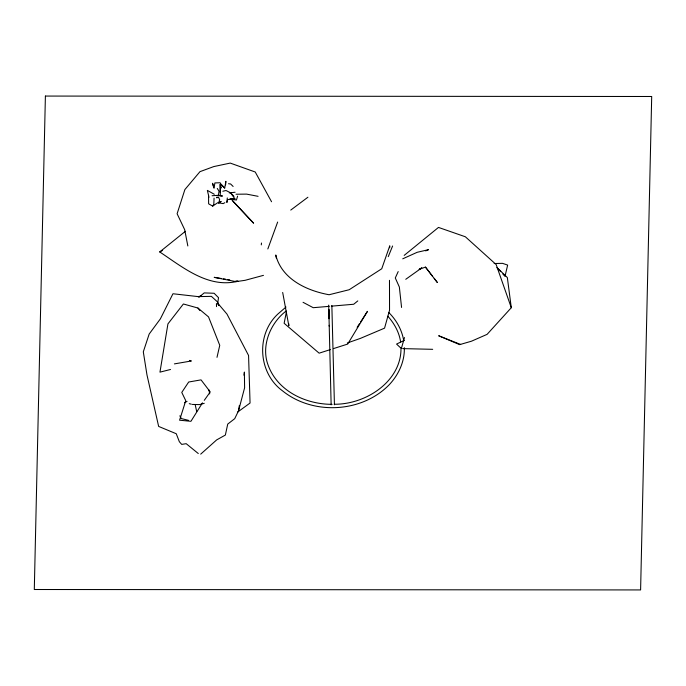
<?xml version="1.0" encoding="UTF-8"?>
<svg xmlns="http://www.w3.org/2000/svg" width="686" height="686" viewBox="0 0 686 686"><rect width="100%" height="100%" fill="white"/><g stroke="black" fill="none" stroke-linecap="round" stroke-linejoin="round"><path stroke-width="1.03" d="M212.094 195.733L218.457 195.296L220.266 195.947L220.446 183.711L224.708 188.05L225.883 181.31L225.583 184.877M389.691 247.783L389.768 245.802L381.75 268.758L349.191 289.732L329.091 294.74C306.676 290.701 281.646 279.056 275.763 254.986L276.338 258.108M227.289 197.937L226.869 202.516L227.572 199.609L234.886 198.82L230.513 192.783L226.02 190.519L222.821 191.24M261.289 244.893L261.486 243.024M216.587 195.759L218.457 195.296L219.014 191.128L217.265 188.436M217.788 302.706L218.517 297.681L214.118 293.265L204.222 292.905L198.863 297.33M200.698 454.141L216.656 439.906L225.36 435.061L227.735 424.085L234.723 418.674L238.548 410.751L239.337 405.52M243.916 375.208L244.388 372.069L244.602 387.796L238.548 410.751M286.362 312.139L284.133 323.278L319.136 353.17L330.36 349.594M216.999 357.346L219.752 345.332L208.527 316.889L197.928 308.031L183.385 303.984L167.933 323.895L159.958 372.138L170.522 369.488M401.825 346.927L404.483 337.538M237.605 196.136L236.464 199.995L231.414 199.377L253.606 223.207L232.88 201.247M267.832 248.949L277.65 222.05M388.25 256.65L392.606 246M398.197 271.579L395.29 277.967L399.355 287.031L401.567 307.457M214.306 194.284L207.352 190.382L208.553 195.39L208.621 203.819L212.694 206.109L213.792 204.411L214.075 198.134M357.149 327.325L359.438 323.775M360.587 322L367.456 311.341L347.708 344.055L333.422 348.617M202.49 402.845L190.94 421.307L179.578 420.201L185.76 400.675L181.764 392.426L188.684 382.016L201.041 379.873L210.25 391.929L204.282 400.324M497.11 267.686L507.34 277.564L511.293 307.714L487.094 334.356L471.428 341.225L459.62 344.638L438.654 335.754L460.658 344.458M286.191 310.981C270.438 322.866 261.297 345.307 267.677 363.88C276.578 390.566 305.107 404.328 332.118 404.346M357.792 300.914L353.702 304.258L331.329 306.162M235.958 280.874L238.033 281.209C208.355 288.695 182.913 267.334 159.727 251.942L185.409 231.293M290.753 210.079L307.911 197.234M237.425 412.243L250.064 403.025L248.564 355.477L226.989 314.094L217.694 303.126M405.76 279.296L421.804 267.857L419.137 269.349L425.457 267.094L432.334 276.004M286.002 307.036L277.993 313.931C255.792 334.374 258.073 372.807 282.306 390.686L282.495 390.823C312.713 415.244 361.102 412.895 388.61 385.369L388.782 385.206C398.369 375.242 404.843 361.676 404.32 347.665M212.694 206.109L217.754 202.687L223.207 203.613L224.819 202.662M404.191 255.381L438.491 227.418L465.357 236.773L496.158 264.573L511.293 307.714M184.517 402.751L187.046 401.379M159.727 251.942L162.556 250.416M404.243 340.35L396.568 344.08L400.195 347.459L401.996 348.231M402.733 258.819L417.182 252.294L428.518 249.661L425.689 250.913M219.469 202.053L221.184 201.41L218.568 203.21L219.674 199.635L218.397 196.985L216.476 197.705L217.762 197.568M347.365 342.957L360.347 338.412L384.563 328.148L389.545 310.218L389.485 280.317M204.231 403.334L199.54 404.611L192.329 404.431M263.467 275.352L245.125 280.308L235.95 281.637L214.195 277.341L221.449 278.516M198.288 453.532L186.189 443.679L181.704 444.399L179.355 441.724L176.251 433.732L158.646 426.426L146.976 374.908L143.305 351.832L149.171 334.056L160.37 318.87L172.958 293.754L198.134 296.609L201.092 296.009M174.398 363.889L191.36 360.982L189.387 360.416M229.287 192.946L235.092 192.243M329.203 306.342L313.228 307.697L303.049 302.312M334.176 404.243C366.178 404.594 401.867 380.97 400.976 347.485M220.206 182.75L214.889 182.922L214.032 188.256L212.549 183.273L213.758 187.372M494.143 263.518L502.529 263.347L507.649 265.088L504.999 276.364L502.838 274.023M198.134 296.609L211.399 296.361L217.531 301.96L218.903 305.527L217.728 303.949M236.01 194.224L246.574 194.112L258.082 196.325M432.677 349.32L402.896 348.617M230.016 198.769L234.886 198.82M221.012 195.973L222.487 196.016L218.457 195.296M228.532 183.728L230.616 183.977L233.129 186.463M223.525 278.859L225.591 279.193M227.666 279.528L229.741 279.862M189.259 403.668L191.308 404.174M188.521 420.364L181.31 418.563L179.852 415.81M388.876 312.627C396.534 320.199 402.03 330.137 403.745 340.839M220.446 183.711L224.708 188.05M230.513 192.783L233.977 196.368M497.101 267.763L500.686 271.673M387.83 316.212C394.596 323.801 399.312 332.667 400.65 342.143M197.928 308.031L199.875 310.518M434.212 278.43L437.334 282.486L425.457 267.094M271.553 201.753L255.235 172.006L230.23 163.088L213.783 166.578L199.969 171.663L184.886 189.568L177.108 213.758L184.663 229.639L187.835 245.965M221.544 187.904L219.949 184.465L220.232 192.56M195.158 404.526L196.693 411.497M208.921 389.897L209.702 393.893M282.683 292.468L288.832 325.79L288.755 323.715M208.553 195.39L208.887 197.422M328.714 305.116L331.141 404.86M216.442 303.529L216.519 306.625M334.434 404.791L331.853 305.519M329.169 325.301L329.186 326.133M45.396 96.066L34.3 589.506L640.604 589.934L651.7 96.494L45.396 96.066M329.143 318.656L328.817 309.549L329.143 318.656"/></g></svg>
